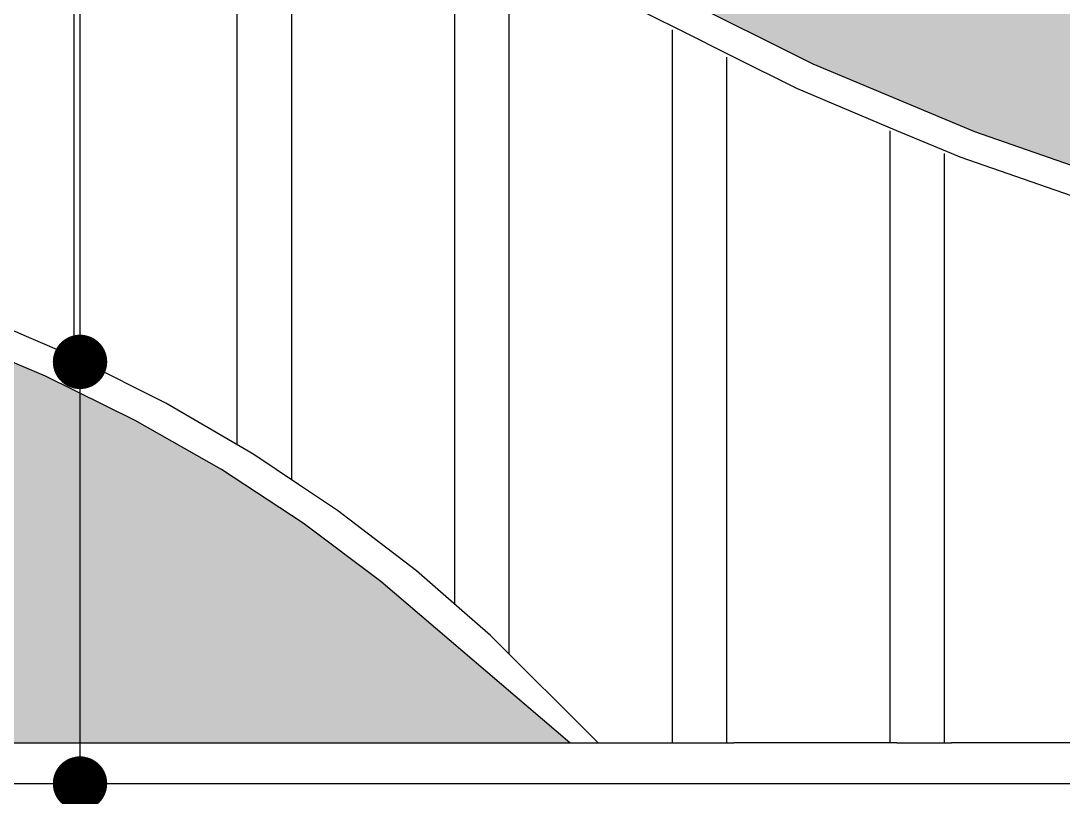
# Model space of a CAD drawing. Extents: x 396092 to 455492, y 17293 to 132793.
# Drawn here: x 432443 to 433210, y 45391 to 45962 of the extents above; entities that cross this region are included whole.
import ezdxf

# ---------------------------------------------------------------- set-up
doc = ezdxf.new("R2010")
doc.units = 0
doc.header["$LTSCALE"] = 1000
doc.header["$MEASUREMENT"] = 0
doc.layers.add('DIM_LEAD', color=3, linetype='Continuous')
doc.layers.add('MU', color=34, linetype='Continuous')

msp = doc.modelspace()

# ---------------------------------------------------------------- hatches: boundary and pattern name
h = msp.add_hatch()
h.set_pattern_fill('HEX', color=8, scale=20)
h.set_pattern_definition([(0, (0, 0), (0, 32.99556), [19.05, -38.1]), (120, (0, 0), (-28.5749932, -16.49778), [19.05, -38.1]), (60, (19.05, 0), (-28.5749932, 16.49778), [19.05, -38.1])])
h.paths.add_polyline_path([(432486.88, 45687.92), (432461.54, 45700.44), (432393.08, 45729.41), (432322.47, 45754.6), (432250.01, 45775.9), (432176, 45793.22), (432100.78, 45806.48), (432024.67, 45815.63), (431947.99, 45820.62), (431871.08, 45821.44), (431794.27, 45818.08), (431727.73, 45811.52), (431727.73, 45430.76), (432486.88, 45430.76)])
h.paths.add_polyline_path([(432708.02, 45549.49), (432651.05, 45592.18), (432590.8, 45631.68), (432527.54, 45667.82), (432486.88, 45687.92), (432486.88, 45430.76), (432846.93, 45430.76)])
h.paths.add_polyline_path([(434477.73, 45975.26), (434228.58, 45906.43), (434137.47, 45886.72), (434044.98, 45872.06), (433951.51, 45862.51), (433858.24, 45858.14), (433764.83, 45858.86), (433671.68, 45864.67), (433579.19, 45875.54), (433487.78, 45891.43), (433397.83, 45912.27), (433309.75, 45937.96), (433223.9, 45968.41), (433140.68, 46003.46), (433060.44, 46042.97), (432739.45, 46225.76), (432736.16, 46225.76), (432504.75, 46225.76), (432905.1, 45990.22), (433025.88, 45929.94), (433144.85, 45880.01), (433267.81, 45837.22), (433394.16, 45801.77), (433523.24, 45773.85), (433654.4, 45753.6), (433786.98, 45741.13), (433920.29, 45736.49), (434053.67, 45739.71), (434186.43, 45750.78), (434477.73, 45792.55)])
h.paths.add_polyline_path([(434477.73, 45998.18), (434477.73, 46225.76), (432768.93, 46225.76), (432764.88, 46225.76), (433112.7, 46040.53), (433197.6, 46001.96), (433285.55, 45968.36), (433376.12, 45939.9), (433468.86, 45916.73), (433563.34, 45898.95), (433659.08, 45886.64), (433755.63, 45879.88), (433852.52, 45878.69), (433949.27, 45883.08), (434043.38, 45892.76), (434136.48, 45907.72), (434228.13, 45927.88)])

# ---------------------------------------------------------------- linework, layer by layer
at = {"layer": 'DIM_LEAD'}
for p in [(432486.88, 45710.88), (432486.88, 45400.76)]:
    msp.add_line(p, (432486.88, 47011.57), dxfattribs=at)
at = {"layer": 'DIM_LEAD', "const_width": 20}
for points in [[(432486.88, 45700.88, 1), (432486.88, 45720.88, 1)], [(432486.88, 45390.76, 1), (432486.88, 45410.76, 1)]]:
    msp.add_lwpolyline(points, format="xyb", close=True, dxfattribs=at)
at = {"layer": 'MU', "color": 37}
for p, q in [((432482.49, 45714.42), (432482.49, 46214.46)), ((432602.49, 45649.81), (432602.49, 46143.92)), ((432642.49, 45624.11), (432642.49, 46120.23)), ((432762.49, 45532.53), (432762.49, 46046.28)), ((432802.49, 45495.88), (432802.49, 46022.48)), ((433025.88, 45929.94), (432905.1, 45990.22)), ((432927.49, 45955.04), (432887.96, 45974.81)), ((432922.49, 45430.76), (432922.49, 45955.04)), ((432967.49, 45935.03), (432927.49, 45955.04)), ((432962.49, 45430.76), (432962.49, 45935.03)), ((433013.77, 45911.87), (432967.49, 45935.03)), ((433144.85, 45880.01), (433025.88, 45929.94)), ((433087.49, 45880.92), (433013.77, 45911.87)), ((433082.49, 45430.76), (433082.49, 45880.92)), ((433127.49, 45864.13), (433087.49, 45880.92)), ((433267.81, 45837.22), (433144.85, 45880.01)), ((433122.49, 45430.76), (433122.49, 45864.13)), ((433133.85, 45861.46), (433127.49, 45864.13)), ((433247.49, 45821.86), (433133.85, 45861.46)), ((432447.49, 45729.53), (432412.18, 45744.78)), ((432461.54, 45700.44), (432393.08, 45729.41)), ((432482.35, 45714.48), (432447.49, 45729.53)), ((432487.49, 45711.9), (432482.35, 45714.48)), ((432549.94, 45680.42), (432487.49, 45711.9)), ((432527.54, 45667.82), (432461.54, 45700.44)), ((432607.49, 45646.9), (432549.94, 45680.42)), ((432590.8, 45631.68), (432527.54, 45667.82)), ((432614.64, 45642.73), (432607.49, 45646.9)), ((432647.49, 45620.77), (432614.64, 45642.73)), ((432651.05, 45592.18), (432590.8, 45631.68)), ((432676.18, 45601.58), (432647.49, 45620.77)), ((432734.29, 45557.15), (432676.18, 45601.58)), ((432708.02, 45549.49), (432651.05, 45592.18)), ((432767.49, 45528.16), (432734.29, 45557.15)), ((432846.93, 45430.76), (432708.02, 45549.49)), ((432788.7, 45509.64), (432767.49, 45528.16)), ((432867.73, 45430.76), (432788.7, 45509.64)), ((431727.73, 45430.76), (432927.49, 45430.76)), ((432927.49, 45430.76), (432967.49, 45430.76)), ((433087.49, 45430.76), (432967.49, 45430.76)), ((433087.49, 45430.76), (433127.49, 45430.76)), ((433247.49, 45430.76), (433127.49, 45430.76)), ((431727.73, 45400.76), (434477.73, 45400.76))]:
    msp.add_line(p, q, dxfattribs=at)

doc.saveas('drawing.dxf')
